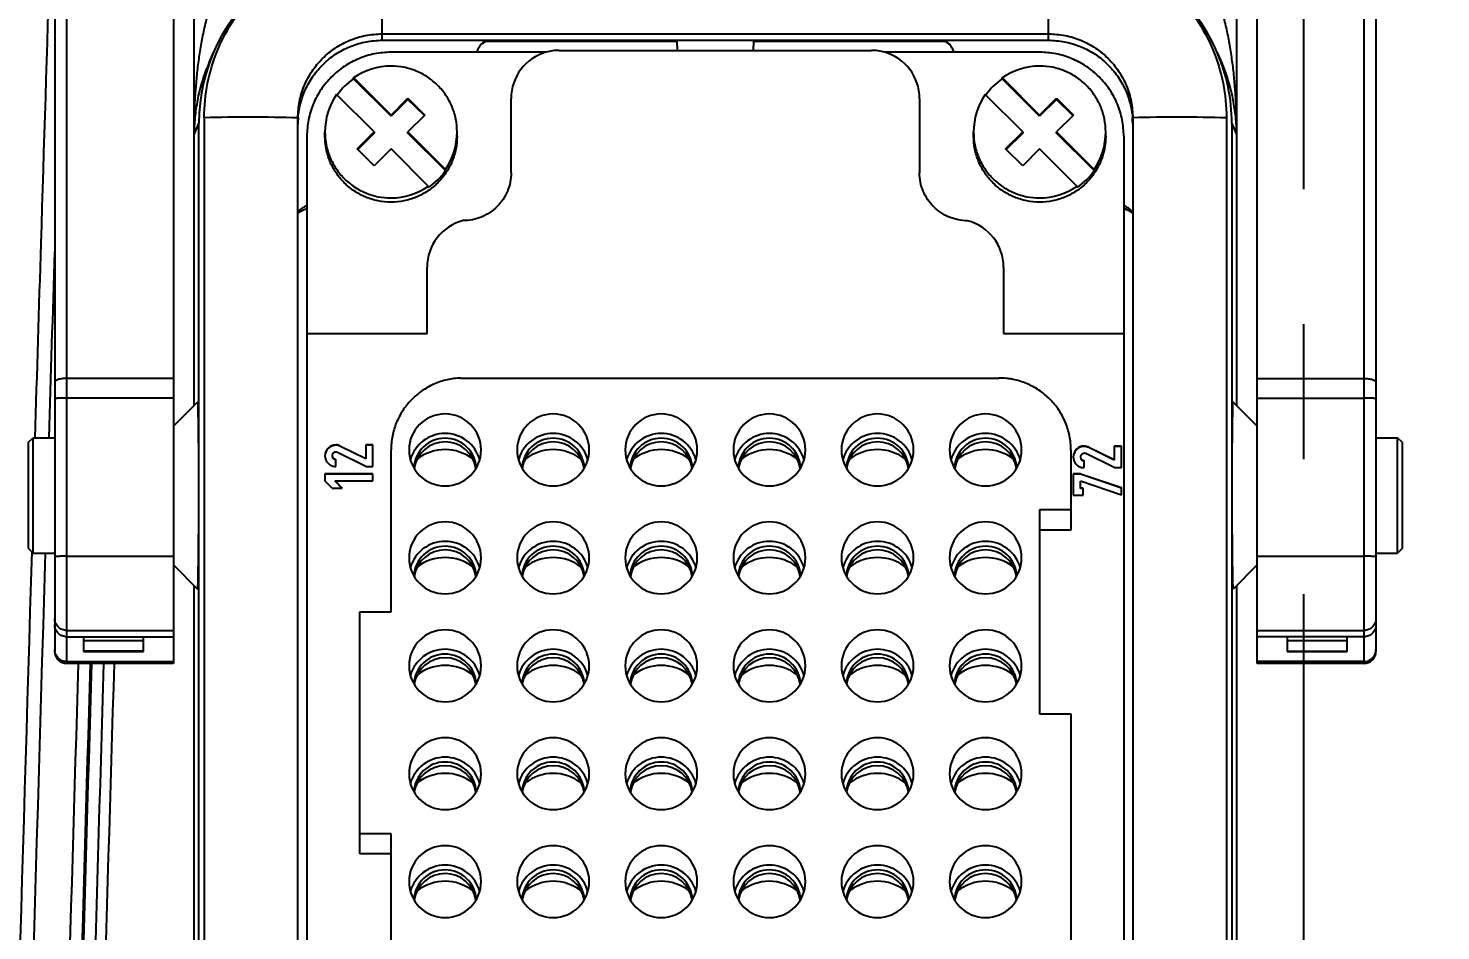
# Model space of a CAD drawing. Header units: millimetres. Extents: x 5828 to 6704, y 123 to 421.
# Drawn here: x 6369.729 to 6373.649, y 238.879 to 241.385 of the extents above; entities that cross this region are included whole.
import ezdxf

# ---------------------------------------------------------------- set-up
doc = ezdxf.new("R2010")
doc.units = ezdxf.units.MM
doc.linetypes.add('CENTER', pattern=[0.6, 0.375, -0.075, 0.075, -0.075])
for name, color, linetype in [('中心线', 7, 'Continuous'), ('外形图', 7, 'Continuous'), ('尺寸标注', 7, 'Continuous')]:
    doc.layers.add(name, color=color, linetype=linetype)
doc.styles.add('微软雅黑', font='msyh.ttc', dxfattribs={"height": 1.5})
doc.dimstyles.new('尺寸标注_1_15比例', dxfattribs={"dimtxt": 1.5, "dimasz": 1.25, "dimexe": 0.5, "dimexo": 0.4, "dimgap": 0.5, "dimtad": 1, "dimdec": 1, "dimlfac": 15, "dimdsep": 46, "dimtxsty": '微软雅黑', "dimcen": 0.09, "dimadec": 0, "dimazin": 0, "dimtp": 0.01, "dimtm": 0.01, "dimtfac": 1, "dimtdec": 1, "dimtofl": 0, "dimtmove": 0, "dimatfit": 3, "dimfxl": 1, "dimtolj": 1, "dimarcsym": 0})

# ---------------------------------------------------------------- blocks, each defined once
blk = doc.blocks.new('*D801')
at = {"layer": 'Defpoints', "color": 0}
for p in [(6373.2689, 243.4269), (6383.1143, 243.4269), (6373.2689, 233.8175)]:
    blk.add_point(p, dxfattribs=at)
at = {"layer": '尺寸标注', "color": 0, "lineweight": -2}
for p, q in [((6373.6689, 243.4269), (6383.6143, 243.4269)), ((6383.1143, 235.0675), (6383.1143, 242.1769)), ((6373.6689, 233.8175), (6383.6143, 233.8175))]:
    blk.add_line(p, q, dxfattribs=at)
at = {"layer": '尺寸标注', "color": 0}
for points in [[(6383.3226, 242.1769), (6382.906, 242.1769), (6383.1143, 243.4269)], [(6382.906, 235.0675), (6383.3226, 235.0675), (6383.1143, 233.8175)]]:
    blk.add_solid(points, dxfattribs=at)
at = {"layer": '尺寸标注', "color": 0, "insert": (6381.8353, 238.6222), "char_height": 1.5, "attachment_point": 5, "rotation": 90, "style": '微软雅黑'}
blk.add_mtext('\\A1;\\A1;143.7', dxfattribs=at)

msp = doc.modelspace()

# ---------------------------------------------------------------- linework, layer by layer
at = {"layer": '中心线', "linetype": 'CENTER', "ltscale": 5}
msp.add_line((6373.2689, 231.9387), (6373.2689, 279.9387), dxfattribs=at)
at = {"layer": '外形图', "color": 7, "linetype": 'Continuous'}
for p, q in [((6370.1889, 240.3376), (6370.1889, 241.6305)), ((6370.7106, 241.3515), (6370.7106, 241.6289)), ((6372.5606, 241.3515), (6372.5606, 241.6289)), ((6373.0823, 241.6305), (6373.0823, 240.3376)), ((6369.8023, 241.5114), (6369.8023, 239.6551)), ((6369.8356, 239.6217), (6369.8356, 241.5098)), ((6373.4356, 241.5098), (6373.4356, 240.4129)), ((6373.4689, 241.5113), (6373.4689, 239.6551)), ((6370.1318, 241.4804), (6370.1318, 239.6217)), ((6373.1394, 239.6217), (6373.1394, 241.4804)), ((6370.7106, 241.3692), (6372.5606, 241.3692)), ((6370.7106, 241.3515), (6372.5606, 241.3515)), ((6370.9997, 241.3493), (6371.5296, 241.3493)), ((6371.5296, 241.3366), (6371.5296, 241.3515)), ((6371.7416, 241.3515), (6371.7416, 241.3366)), ((6371.7416, 241.3493), (6372.2715, 241.3493)), ((6372.278, 241.348), (6372.278, 241.3481)), ((6370.2307, 241.2898), (6370.2429, 241.3181)), ((6371.1655, 241.3183), (6370.7356, 241.3183)), ((6371.2023, 241.3235), (6372.0689, 241.3235)), ((6372.5356, 241.3183), (6372.1057, 241.3183)), ((6373.0283, 241.3181), (6373.0405, 241.2898)), ((6370.2307, 241.2898), (6370.2231, 241.2711)), ((6373.0405, 241.2898), (6373.0481, 241.2712)), ((6370.6317, 241.2478), (6370.7356, 241.144)), ((6370.6317, 241.2443), (6370.6317, 241.2478)), ((6370.7356, 241.1405), (6370.6317, 241.2443)), ((6372.4317, 241.2478), (6372.5356, 241.144)), ((6372.4317, 241.2443), (6372.4317, 241.2478)), ((6372.5356, 241.1405), (6372.4317, 241.2443)), ((6370.6885, 241.097), (6370.5846, 241.2007)), ((6370.5862, 241.1995), (6370.586, 241.1993)), ((6370.5862, 241.1995), (6370.586, 241.1992)), ((6370.7356, 241.144), (6370.7827, 241.1911)), ((6370.7827, 241.1876), (6370.7356, 241.1405)), ((6370.7827, 241.1911), (6370.8299, 241.144)), ((6370.7827, 241.1911), (6370.7827, 241.1876)), ((6370.8281, 241.1423), (6370.7827, 241.1876)), ((6371.0689, 240.984), (6371.0689, 241.1903)), ((6372.2023, 241.1903), (6372.2023, 240.9837)), ((6372.4885, 241.097), (6372.3846, 241.2007)), ((6372.3862, 241.1995), (6372.386, 241.1993)), ((6372.3862, 241.1995), (6372.386, 241.1992)), ((6372.5356, 241.144), (6372.5827, 241.1911)), ((6372.5827, 241.1876), (6372.5356, 241.1405)), ((6372.5827, 241.1911), (6372.6299, 241.144)), ((6372.5827, 241.1911), (6372.5827, 241.1876)), ((6372.6281, 241.1423), (6372.5827, 241.1876)), ((6370.1889, 241.0901), (6370.2023, 241.1209)), ((6370.2023, 235.9214), (6370.2023, 241.1209)), ((6370.2173, 241.1362), (6370.2173, 235.9256)), ((6370.4773, 235.9434), (6370.4773, 241.1362)), ((6370.4779, 241.1359), (6370.4779, 241.1362)), ((6370.4779, 241.1359), (6370.478, 241.1362)), ((6370.7356, 241.144), (6370.7356, 241.1405)), ((6370.8299, 241.144), (6370.7827, 241.097)), ((6372.5356, 241.144), (6372.5356, 241.1405)), ((6372.6299, 241.144), (6372.5827, 241.097)), ((6372.7932, 241.1362), (6372.7933, 241.1359)), ((6372.7933, 241.1362), (6372.7933, 241.1359)), ((6372.7939, 241.1362), (6372.7939, 235.9434)), ((6373.0539, 241.1362), (6373.0539, 235.9256)), ((6373.0689, 241.1209), (6373.0823, 241.09)), ((6373.0689, 241.1209), (6373.0689, 238.6293)), ((6370.1889, 241.0899), (6370.1889, 241.0901)), ((6370.5023, 241.0852), (6370.5023, 235.9257)), ((6370.5523, 241.0854), (6370.5523, 241.097)), ((6370.6413, 241.0499), (6370.6885, 241.097)), ((6370.6885, 241.0935), (6370.6431, 241.0481)), ((6370.6885, 241.097), (6370.6885, 241.0935)), ((6370.7827, 241.097), (6370.8866, 240.9932)), ((6370.7827, 241.0935), (6370.7827, 241.097)), ((6370.8866, 240.9897), (6370.7827, 241.0935)), ((6370.9189, 241.0854), (6370.9189, 241.097)), ((6372.3523, 241.0854), (6372.3523, 241.097)), ((6372.4413, 241.0499), (6372.4885, 241.097)), ((6372.4885, 241.0935), (6372.4431, 241.0481)), ((6372.4885, 241.097), (6372.4885, 241.0935)), ((6372.5827, 241.097), (6372.6866, 240.9932)), ((6372.5827, 241.0935), (6372.5827, 241.097)), ((6372.6866, 240.9897), (6372.5827, 241.0935)), ((6372.7189, 241.0854), (6372.7189, 241.097)), ((6372.7689, 241.0852), (6372.7689, 235.9257)), ((6370.6885, 241.0028), (6370.6413, 241.0499)), ((6370.7356, 241.0499), (6370.6885, 241.0028)), ((6370.8395, 240.9461), (6370.7356, 241.0499)), ((6372.4885, 241.0028), (6372.4413, 241.0499)), ((6372.5356, 241.0499), (6372.4885, 241.0028)), ((6372.6395, 240.9461), (6372.5356, 241.0499)), ((6370.8866, 240.9932), (6370.8866, 240.9897)), ((6372.6866, 240.9932), (6372.6866, 240.9897)), ((6370.8395, 240.9426), (6370.8395, 240.9461)), ((6372.6395, 240.9426), (6372.6395, 240.9461)), ((6370.8356, 240.5379), (6370.8356, 240.7219)), ((6372.4356, 240.7218), (6372.4356, 240.5379)), ((6370.5023, 240.5379), (6370.8356, 240.5379)), ((6372.4356, 240.5379), (6372.7689, 240.5379)), ((6370.1318, 240.4129), (6369.8356, 240.4129)), ((6370.9289, 240.4139), (6372.4223, 240.414)), ((6373.1394, 240.4129), (6373.4356, 240.4129)), ((6373.4356, 240.4129), (6373.4356, 239.6217)), ((6369.8023, 240.3758), (6369.8023, 240.376)), ((6370.1318, 240.3583), (6369.8356, 240.3583)), ((6370.1318, 240.2805), (6370.1993, 240.348)), ((6373.1394, 240.2805), (6373.0719, 240.348)), ((6373.1394, 240.3583), (6373.4356, 240.3583)), ((6369.7289, 240.2345), (6369.7423, 240.2478)), ((6369.7423, 240.2478), (6369.8023, 240.2478)), ((6369.7423, 239.9278), (6369.7423, 240.2478)), ((6373.4689, 240.2478), (6373.5289, 240.2478)), ((6373.5423, 240.2345), (6373.5289, 240.2478)), ((6373.5289, 239.9278), (6373.5289, 240.2478)), ((6369.7289, 240.2345), (6369.7289, 239.9412)), ((6370.6656, 240.1684), (6370.5867, 240.2073)), ((6370.5956, 240.2252), (6370.6656, 240.1907)), ((6370.5956, 240.2242), (6370.5956, 240.2252)), ((6370.6656, 240.1896), (6370.5956, 240.2242)), ((6370.6856, 240.2283), (6370.6656, 240.2283)), ((6370.6656, 240.2283), (6370.6656, 240.1896)), ((6370.6856, 240.2273), (6370.6656, 240.2273)), ((6370.6856, 240.1684), (6370.6856, 240.2283)), ((6370.7356, 239.7649), (6370.7356, 240.2143)), ((6372.6223, 240.2143), (6372.6223, 239.992)), ((6372.6722, 240.2219), (6372.7423, 240.1874)), ((6372.6722, 240.2209), (6372.6722, 240.2219)), ((6372.7423, 240.1863), (6372.6722, 240.2209)), ((6372.7623, 240.225), (6372.7423, 240.225)), ((6372.7423, 240.225), (6372.7423, 240.1863)), ((6372.7623, 240.224), (6372.7423, 240.224)), ((6372.7623, 240.1651), (6372.7623, 240.225)), ((6373.5423, 239.9412), (6373.5423, 240.2345)), ((6370.5823, 240.1684), (6370.5823, 240.1884)), ((6370.6656, 240.1684), (6370.6856, 240.1684)), ((6372.6589, 240.1651), (6372.6589, 240.1851)), ((6372.7423, 240.1651), (6372.6634, 240.204)), ((6370.6856, 240.1484), (6370.5523, 240.1484)), ((6370.5523, 240.1484), (6370.5523, 240.1285)), ((6370.6856, 240.1474), (6370.5523, 240.1474)), ((6370.5719, 240.1085), (6370.5523, 240.1285)), ((6370.5803, 240.1285), (6370.6856, 240.1285)), ((6370.5803, 240.1285), (6370.5999, 240.1085)), ((6370.5803, 240.1274), (6370.5803, 240.1285)), ((6370.5988, 240.1085), (6370.5803, 240.1274)), ((6370.6856, 240.1285), (6370.6856, 240.1484)), ((6372.6489, 240.1484), (6372.6289, 240.1484)), ((6372.6289, 240.1484), (6372.6289, 240.0885)), ((6372.6489, 240.1474), (6372.6289, 240.1474)), ((6372.6489, 240.1484), (6372.7623, 240.1096)), ((6372.6489, 240.1474), (6372.6489, 240.1484)), ((6372.7623, 240.1086), (6372.6489, 240.1474)), ((6372.7623, 240.0885), (6372.6489, 240.1273)), ((6372.6489, 240.1074), (6372.6489, 240.1273)), ((6372.7423, 240.1651), (6372.7623, 240.1651)), ((6370.5719, 240.1085), (6370.5999, 240.1085)), ((6372.6289, 240.0885), (6372.6565, 240.0885)), ((6372.6565, 240.1085), (6372.6489, 240.1085)), ((6372.6565, 240.1074), (6372.6489, 240.1074)), ((6372.6565, 240.0885), (6372.6565, 240.1085)), ((6372.7623, 240.0885), (6372.7623, 240.1096)), ((6372.6223, 240.0478), (6372.5356, 240.0478)), ((6372.5356, 240.0478), (6372.5356, 239.4819)), ((6372.6223, 239.992), (6372.5356, 239.992)), ((6369.7289, 239.9412), (6369.7423, 239.9278)), ((6373.5423, 239.9412), (6373.5289, 239.9278)), ((6369.7423, 239.9278), (6369.8023, 239.9278)), ((6369.8356, 239.9192), (6370.1318, 239.9192)), ((6370.1318, 239.8952), (6370.199, 239.828)), ((6373.1394, 239.8952), (6373.0722, 239.828)), ((6373.1394, 239.9192), (6373.4356, 239.9192)), ((6373.4689, 239.9278), (6373.5289, 239.9278)), ((6370.1889, 237.1753), (6370.1889, 239.8381)), ((6373.0823, 239.8381), (6373.0823, 237.1753)), ((6370.6489, 239.7649), (6370.7356, 239.7649)), ((6370.6489, 239.0932), (6370.6489, 239.7649)), ((6369.8356, 239.7131), (6370.1318, 239.7131)), ((6373.1394, 239.7131), (6373.4356, 239.7131)), ((6369.8356, 239.6955), (6370.1318, 239.6955)), ((6369.882, 239.6955), (6369.882, 239.6552)), ((6369.882, 239.6851), (6370.0487, 239.6851)), ((6370.0487, 239.6552), (6370.0487, 239.6955)), ((6373.4356, 239.6955), (6373.1394, 239.6955)), ((6373.2227, 239.6955), (6373.2227, 239.6552)), ((6373.2227, 239.6851), (6373.3894, 239.6851)), ((6373.3894, 239.6552), (6373.3894, 239.6955)), ((6369.8356, 239.6267), (6370.1318, 239.6267)), ((6370.1318, 239.6217), (6369.8356, 239.6217)), ((6370.0487, 239.6558), (6369.882, 239.6558)), ((6369.882, 239.6552), (6370.0487, 239.6552)), ((6373.4356, 239.6267), (6373.1394, 239.6267)), ((6373.4356, 239.6217), (6373.1394, 239.6217)), ((6373.2227, 239.6558), (6373.3894, 239.6558)), ((6373.2227, 239.6552), (6373.3894, 239.6552)), ((6372.5356, 239.4819), (6372.6223, 239.4819)), ((6372.6223, 239.4819), (6372.6223, 238.7936)), ((6370.7356, 239.149), (6370.6489, 239.149)), ((6370.7356, 237.984), (6370.7356, 239.149)), ((6370.7356, 239.0932), (6370.6489, 239.0932))]:
    msp.add_line(p, q, dxfattribs=at)
for points in [[(6370.9865, 241.3405), (6370.9869, 241.3408), (6370.9888, 241.3423), (6370.9907, 241.3437), (6370.9925, 241.3449), (6370.9943, 241.3461), (6370.9961, 241.3472), (6370.9978, 241.3483), (6370.9995, 241.3492), (6371.0012, 241.3501), (6371.0028, 241.351), (6371.0039, 241.3515)], [(6372.2768, 241.3462), (6372.2781, 241.3453), (6372.28, 241.3441), (6372.2819, 241.3427), (6372.2838, 241.3412), (6372.2848, 241.3404)], [(6370.4773, 240.8724), (6370.479, 240.8735), (6370.4836, 240.8763), (6370.4883, 240.8787), (6370.493, 240.8809), (6370.4976, 240.8827), (6370.5021, 240.8843), (6370.5023, 240.8843)], [(6372.7689, 240.8843), (6372.7691, 240.8843), (6372.7736, 240.8827), (6372.7782, 240.8809), (6372.7828, 240.8788), (6372.7875, 240.8763), (6372.7921, 240.8736), (6372.7939, 240.8724)]]:
    msp.add_lwpolyline(points, dxfattribs=at)
for centre, radius, start, end in [((6372.5696, 241.1207), 0.4993, 23.2852, 51.7215), ((6371.0637, 241.2775), 0.0998, 134.9979, 155.8454), ((6371.0447, 241.2675), 0.0934, 124.6438, 128.6981), ((6371.0446, 241.2675), 0.0933, 124.4165, 124.6422), ((6371.0445, 241.2677), 0.0931, 122.5906, 124.4171), ((6371.0638, 241.2774), 0.0999, 132.1351, 134.9999), ((6371.0443, 241.268), 0.0927, 115.6799, 122.591), ((6372.2269, 241.2681), 0.0927, 57.4064, 64.323), ((6372.2266, 241.2676), 0.0933, 51.2355, 57.4078), ((6372.2075, 241.2775), 0.0998, 24.1489, 45.0021), ((6371.2021, 241.1903), 0.1332, 105.943, 179.9722), ((6371.2023, 241.19), 0.1335, 90.0001, 105.975), ((6371.6354, 241.3366), 0.1058, 180.0035, 187.1397), ((6371.6358, 241.3366), 0.1058, 352.8604, 359.9966), ((6372.0689, 241.19), 0.1335, 74.0247, 90.0004), ((6372.0691, 241.1903), 0.1332, 0.0279, 74.0571), ((6372.57, 241.1209), 0.4989, 0.0001, 23.2825), ((6370.7024, 241.087), 0.5135, 158.9895, 168.8631), ((6370.7356, 241.0965), 0.1835, 89.997, 124.4829), ((6372.5356, 241.0965), 0.1835, 89.997, 124.4829), ((6372.5688, 241.087), 0.5135, 11.1212, 21.0196), ((6370.7354, 241.0933), 0.1832, 124.4854, 144.5608), ((6372.5354, 241.0933), 0.1832, 124.4854, 144.5608), ((6370.7042, 241.0866), 0.5153, 168.8554, 174.4938), ((6370.7352, 241.0969), 0.1829, 145.4342, 179.9969), ((6372.5352, 241.0969), 0.1829, 145.4342, 179.9969), ((6372.5669, 241.0866), 0.5154, 5.7867, 11.1288), ((6370.7047, 241.0865), 0.5158, 174.4933, 179.6009), ((6370.3441, 236.5978), 4.5403, 89.96, 91.6008), ((6370.3504, 236.5978), 4.5402, 88.3993, 90.04), ((6370.7101, 241.1185), 0.2328, 175.7131, 179.9991), ((6372.5611, 241.1185), 0.2328, 0.0009, 4.287), ((6372.9208, 236.5978), 4.5403, 89.96, 91.6008), ((6372.9271, 236.5978), 4.5402, 88.3993, 90.04), ((6372.5668, 241.0866), 0.5154, 0.3772, 5.7862), ((6370.736, 241.097), 0.1829, 325.4342, 359.9969), ((6372.536, 241.097), 0.1829, 325.4342, 359.9969), ((6370.7358, 241.0936), 0.1832, 304.4852, 325.4363), ((6372.5358, 241.0936), 0.1832, 304.4852, 325.4363), ((6370.7356, 241.0974), 0.1835, 269.997, 304.4829), ((6372.5356, 241.0974), 0.1835, 269.997, 304.4829), ((6370.5455, 240.803), 0.0999, 115.6276, 133.0973), ((6372.7257, 240.803), 0.0999, 46.9312, 64.3731), ((6370.9688, 240.7218), 0.1332, 104.4241, 179.9705), ((6372.3027, 240.7217), 0.1329, 0.0298, 75.8024), ((7369.3168, 209.6236), 1000, 178.2154134, 178.2450865), ((6370.8855, 240.2142), 0.0999, 89.9563, 179.9562), ((6370.8857, 240.2142), 0.0999, 0.0439, 90.0438), ((6371.1855, 240.2142), 0.0999, 89.9563, 179.9562), ((6371.1857, 240.2142), 0.0999, 0.0439, 90.0438), ((6371.4855, 240.2142), 0.0999, 89.9563, 179.9562), ((6371.4857, 240.2142), 0.0999, 0.0439, 90.0438), ((6371.7855, 240.2142), 0.0999, 89.9563, 179.9562), ((6371.7857, 240.2142), 0.0999, 0.0439, 90.0438), ((6372.0855, 240.2142), 0.0999, 89.9563, 179.9562), ((6372.0857, 240.2142), 0.0999, 0.0439, 90.0438), ((6372.3855, 240.2142), 0.0999, 89.9563, 179.9562), ((6372.3857, 240.2142), 0.0999, 0.0439, 90.0438), ((6370.8856, 240.1601), 0.1, 89.9731, 164.235), ((6370.8855, 240.1601), 0.0866, 89.959, 177.2369), ((6370.8856, 240.1601), 0.1, 15.7651, 90.027), ((6370.8857, 240.1601), 0.0866, 2.7631, 90.041), ((6371.1856, 240.1601), 0.1, 89.9731, 164.235), ((6371.1855, 240.1601), 0.0866, 89.959, 177.2369), ((6371.1856, 240.1601), 0.1, 15.7651, 90.027), ((6371.1857, 240.1601), 0.0866, 2.7631, 90.041), ((6371.4856, 240.1601), 0.1, 89.9731, 164.235), ((6371.4855, 240.1601), 0.0866, 89.959, 177.2369), ((6371.4856, 240.1601), 0.1, 15.7651, 90.027), ((6371.4857, 240.1601), 0.0866, 2.7631, 90.041), ((6371.7856, 240.1601), 0.1, 89.9731, 164.235), ((6371.7855, 240.1601), 0.0866, 89.959, 177.2369), ((6371.7856, 240.1601), 0.1, 15.7651, 90.027), ((6371.7857, 240.1601), 0.0866, 2.7631, 90.041), ((6372.0856, 240.1601), 0.1, 89.9731, 164.235), ((6372.0855, 240.1601), 0.0866, 89.959, 177.2369), ((6372.0856, 240.1601), 0.1, 15.7651, 90.027), ((6372.0857, 240.1601), 0.0866, 2.7631, 90.041), ((6372.3856, 240.1601), 0.1, 89.9731, 164.235), ((6372.3855, 240.1601), 0.0866, 89.959, 177.2369), ((6372.3856, 240.1601), 0.1, 15.7651, 90.027), ((6372.3857, 240.1601), 0.0866, 2.7631, 90.041), ((6370.5822, 240.1983), 0.03, 89.9581, 179.958), ((6370.5823, 240.1973), 0.03, 63.7097, 177.9326), ((6370.5823, 240.1984), 0.00998, 89.9582, 243.7717), ((6370.5823, 240.1983), 0.03, 63.7517, 90.0014), ((6370.8855, 240.2143), 0.0999, 180.0439, 270.0438), ((6370.8855, 240.15), 0.0866, 89.9651, 171.4992), ((6370.8856, 240.0884), 0.1268, 52.2583, 127.7417), ((6370.8857, 240.15), 0.0866, 8.5008, 90.0349), ((6370.8857, 240.2143), 0.0999, 269.9563, 359.9562), ((6371.1855, 240.2143), 0.0999, 180.0439, 270.0438), ((6371.1855, 240.15), 0.0866, 89.9651, 171.4992), ((6371.1856, 240.0884), 0.1268, 52.2583, 127.7417), ((6371.1857, 240.15), 0.0866, 8.5008, 90.0349), ((6371.1857, 240.2143), 0.0999, 269.9563, 359.9562), ((6371.4855, 240.2143), 0.0999, 180.0439, 270.0438), ((6371.4855, 240.15), 0.0866, 89.9651, 171.4992), ((6371.4856, 240.0884), 0.1268, 52.2583, 127.7417), ((6371.4857, 240.15), 0.0866, 8.5008, 90.0349), ((6371.4857, 240.2143), 0.0999, 269.9563, 359.9562), ((6371.7855, 240.2143), 0.0999, 180.0439, 270.0438), ((6371.7855, 240.15), 0.0866, 89.9651, 171.4992), ((6371.7856, 240.0884), 0.1268, 52.2583, 127.7417), ((6371.7857, 240.15), 0.0866, 8.5008, 90.0349), ((6371.7857, 240.2143), 0.0999, 269.9563, 359.9562), ((6372.0855, 240.2143), 0.0999, 180.0439, 270.0438), ((6372.0855, 240.15), 0.0866, 89.9651, 171.4992), ((6372.0856, 240.0884), 0.1268, 52.2583, 127.7417), ((6372.0857, 240.15), 0.0866, 8.5008, 90.0349), ((6372.0857, 240.2143), 0.0999, 269.9563, 359.9562), ((6372.3855, 240.2143), 0.0999, 180.0439, 270.0438), ((6372.3855, 240.15), 0.0866, 89.9651, 171.4992), ((6372.3856, 240.0884), 0.1268, 52.2583, 127.7417), ((6372.3857, 240.15), 0.0866, 8.5008, 90.0349), ((6372.3857, 240.2143), 0.0999, 269.9563, 359.9562), ((6372.6589, 240.195), 0.03, 89.9581, 179.958), ((6372.6589, 240.194), 0.03, 63.7097, 177.9326), ((6372.6589, 240.195), 0.03, 63.7517, 90.0014), ((6370.5822, 240.1984), 0.03, 180.0185, 243.7732), ((6370.5823, 240.1984), 0.03, 243.7517, 270.0014), ((6370.5823, 240.1973), 0.00999, 180.0421, 270.042), ((6372.6589, 240.1951), 0.03, 180.0185, 243.7732), ((6372.6589, 240.1951), 0.03, 243.7517, 270.0014), ((6372.6589, 240.195), 0.00998, 89.9582, 243.7717), ((6372.6589, 240.194), 0.00999, 180.0421, 270.042), ((6370.8855, 239.9146), 0.0999, 89.9563, 179.9562), ((6370.8857, 239.9146), 0.0999, 0.0439, 90.0438), ((6371.1855, 239.9146), 0.0999, 89.9563, 179.9562), ((6371.1857, 239.9146), 0.0999, 0.0439, 90.0438), ((6371.4855, 239.9146), 0.0999, 89.9563, 179.9562), ((6371.4857, 239.9146), 0.0999, 0.0439, 90.0438), ((6371.7855, 239.9146), 0.0999, 89.9563, 179.9562), ((6371.7857, 239.9146), 0.0999, 0.0439, 90.0438), ((6372.0855, 239.9146), 0.0999, 89.9563, 179.9562), ((6372.0857, 239.9146), 0.0999, 0.0439, 90.0438), ((6372.3855, 239.9146), 0.0999, 89.9563, 179.9562), ((6372.3857, 239.9146), 0.0999, 0.0439, 90.0438), ((7543.2657, 204.5307), 1174.061, 178.2721311, 178.5304391), ((6370.8856, 239.8605), 0.1, 89.9731, 164.235), ((6370.8855, 239.8605), 0.0866, 89.959, 177.2369), ((6370.8855, 239.8504), 0.0866, 89.9651, 171.4992), ((6370.8856, 239.8605), 0.1, 15.7651, 90.027), ((6370.8857, 239.8605), 0.0866, 2.7631, 90.041), ((6370.8857, 239.8504), 0.0866, 8.5008, 90.0349), ((6371.1856, 239.8605), 0.1, 89.9731, 164.235), ((6371.1855, 239.8605), 0.0866, 89.959, 177.2369), ((6371.1855, 239.8504), 0.0866, 89.9651, 171.4992), ((6371.1856, 239.8605), 0.1, 15.7651, 90.027), ((6371.1857, 239.8605), 0.0866, 2.7631, 90.041), ((6371.1857, 239.8504), 0.0866, 8.5008, 90.0349), ((6371.4856, 239.8605), 0.1, 89.9731, 164.235), ((6371.4855, 239.8605), 0.0866, 89.959, 177.2369), ((6371.4855, 239.8504), 0.0866, 89.9651, 171.4992), ((6371.4856, 239.8605), 0.1, 15.7651, 90.027), ((6371.4857, 239.8605), 0.0866, 2.7631, 90.041), ((6371.4857, 239.8504), 0.0866, 8.5008, 90.0349), ((6371.7856, 239.8605), 0.1, 89.9731, 164.235), ((6371.7855, 239.8605), 0.0866, 89.959, 177.2369), ((6371.7855, 239.8504), 0.0866, 89.9651, 171.4992), ((6371.7856, 239.8605), 0.1, 15.7651, 90.027), ((6371.7857, 239.8605), 0.0866, 2.7631, 90.041), ((6371.7857, 239.8504), 0.0866, 8.5008, 90.0349), ((6372.0856, 239.8605), 0.1, 89.9731, 164.235), ((6372.0855, 239.8605), 0.0866, 89.959, 177.2369), ((6372.0855, 239.8504), 0.0866, 89.9651, 171.4992), ((6372.0856, 239.8605), 0.1, 15.7651, 90.027), ((6372.0857, 239.8605), 0.0866, 2.7631, 90.041), ((6372.0857, 239.8504), 0.0866, 8.5008, 90.0349), ((6372.3856, 239.8605), 0.1, 89.9731, 164.235), ((6372.3855, 239.8605), 0.0866, 89.959, 177.2369), ((6372.3855, 239.8504), 0.0866, 89.9651, 171.4992), ((6372.3856, 239.8605), 0.1, 15.7651, 90.027), ((6372.3857, 239.8605), 0.0866, 2.7631, 90.041), ((6372.3857, 239.8504), 0.0866, 8.5008, 90.0349), ((7369.3168, 209.6236), 1000, 178.2634292, 178.6309133), ((6370.8855, 239.9147), 0.0999, 180.0439, 270.0438), ((6370.8856, 239.7888), 0.1268, 52.2583, 127.7417), ((6370.8857, 239.9147), 0.0999, 269.9563, 359.9562), ((6371.1855, 239.9147), 0.0999, 180.0439, 270.0438), ((6371.1856, 239.7888), 0.1268, 52.2583, 127.7417), ((6371.1857, 239.9147), 0.0999, 269.9563, 359.9562), ((6371.4855, 239.9147), 0.0999, 180.0439, 270.0438), ((6371.4856, 239.7888), 0.1268, 52.2583, 127.7417), ((6371.4857, 239.9147), 0.0999, 269.9563, 359.9562), ((6371.7855, 239.9147), 0.0999, 180.0439, 270.0438), ((6371.7856, 239.7888), 0.1268, 89.9961, 127.7417), ((6371.7856, 239.7888), 0.1268, 52.2583, 90.004), ((6371.7857, 239.9147), 0.0999, 269.9563, 359.9562), ((6372.0855, 239.9147), 0.0999, 180.0439, 270.0438), ((6372.0856, 239.7888), 0.1268, 52.2583, 127.7417), ((6372.0857, 239.9147), 0.0999, 269.9563, 359.9562), ((6372.3855, 239.9147), 0.0999, 180.0439, 270.0438), ((6372.3856, 239.7888), 0.1268, 52.2583, 127.7417), ((6372.3857, 239.9147), 0.0999, 269.9563, 359.9562), ((6370.8855, 239.615), 0.0999, 89.9563, 179.9562), ((6370.8857, 239.615), 0.0999, 0.0439, 90.0438), ((6371.1855, 239.615), 0.0999, 89.9563, 179.9562), ((6371.1857, 239.615), 0.0999, 0.0439, 90.0438), ((6371.4855, 239.615), 0.0999, 89.9563, 179.9562), ((6371.4857, 239.615), 0.0999, 0.0439, 90.0438), ((6371.7855, 239.615), 0.0999, 89.9563, 179.9562), ((6371.7857, 239.615), 0.0999, 0.0439, 90.0438), ((6372.0855, 239.615), 0.0999, 89.9563, 179.9562), ((6372.0857, 239.615), 0.0999, 0.0439, 90.0438), ((6372.3855, 239.615), 0.0999, 89.9563, 179.9562), ((6372.3857, 239.615), 0.0999, 0.0439, 90.0438), ((6370.8856, 239.5609), 0.1, 89.9731, 164.235), ((6370.8856, 239.5609), 0.1, 15.7651, 90.027), ((6371.1856, 239.5609), 0.1, 89.9731, 164.235), ((6371.1856, 239.5609), 0.1, 15.7651, 90.027), ((6371.4856, 239.5609), 0.1, 89.9731, 164.235), ((6371.4856, 239.5609), 0.1, 15.7651, 90.027), ((6371.7856, 239.5609), 0.1, 89.9731, 164.235), ((6371.7856, 239.5609), 0.1, 15.7651, 90.027), ((6372.0856, 239.5609), 0.1, 89.9731, 164.235), ((6372.0856, 239.5609), 0.1, 15.7651, 90.027), ((6372.3856, 239.5609), 0.1, 89.9731, 164.235), ((6372.3856, 239.5609), 0.1, 15.7651, 90.027), ((6369.8356, 239.6551), 0.0334, 179.9587, 269.9594), ((7369.3172, 209.6236), 999.8998, 178.2808026, 178.4048125), ((7369.3175, 209.6219), 999.8668, 178.2806472, 178.4035433), ((7369.3175, 209.6114), 999.8633, 178.2800376, 178.4029342), ((7369.3174, 209.6096), 999.8298, 178.2798821, 178.4027829), ((7369.3177, 209.6207), 999.8009, 178.2804652, 178.4033694), ((6370.8855, 239.5609), 0.0866, 89.959, 177.2369), ((6370.8855, 239.5508), 0.0866, 89.9651, 171.4992), ((6370.8857, 239.5609), 0.0866, 2.7631, 90.041), ((6370.8857, 239.5508), 0.0866, 8.5008, 90.0349), ((6371.1855, 239.5609), 0.0866, 89.959, 177.2369), ((6371.1855, 239.5508), 0.0866, 89.9651, 171.4992), ((6371.1857, 239.5609), 0.0866, 2.7631, 90.041), ((6371.1857, 239.5508), 0.0866, 8.5008, 90.0349), ((6371.4855, 239.5609), 0.0866, 89.959, 177.2369), ((6371.4855, 239.5508), 0.0866, 89.9651, 171.4992), ((6371.4857, 239.5609), 0.0866, 2.7631, 90.041), ((6371.4857, 239.5508), 0.0866, 8.5008, 90.0349), ((6371.7855, 239.5609), 0.0866, 89.959, 177.2369), ((6371.7855, 239.5508), 0.0866, 89.9651, 171.4992), ((6371.7857, 239.5609), 0.0866, 2.7631, 90.041), ((6371.7857, 239.5508), 0.0866, 8.5008, 90.0349), ((6372.0855, 239.5609), 0.0866, 89.959, 177.2369), ((6372.0855, 239.5508), 0.0866, 89.9651, 171.4992), ((6372.0857, 239.5609), 0.0866, 2.7631, 90.041), ((6372.0857, 239.5508), 0.0866, 8.5008, 90.0349), ((6372.3855, 239.5609), 0.0866, 89.959, 177.2369), ((6372.3855, 239.5508), 0.0866, 89.9651, 171.4992), ((6372.3857, 239.5609), 0.0866, 2.7631, 90.041), ((6372.3857, 239.5508), 0.0866, 8.5008, 90.0349), ((6373.4356, 239.6551), 0.0334, 270.0407, 0.0426), ((6370.8855, 239.6152), 0.0999, 180.0439, 270.0438), ((6370.8856, 239.4892), 0.1268, 52.2583, 127.7417), ((6370.8857, 239.6152), 0.0999, 269.9563, 359.9562), ((6371.1855, 239.6152), 0.0999, 180.0439, 270.0438), ((6371.1856, 239.4892), 0.1268, 52.2583, 127.7417), ((6371.1857, 239.6152), 0.0999, 269.9563, 359.9562), ((6371.4855, 239.6152), 0.0999, 180.0439, 270.0438), ((6371.4856, 239.4892), 0.1268, 52.2583, 127.7417), ((6371.4857, 239.6152), 0.0999, 269.9563, 359.9562), ((6371.7855, 239.6152), 0.0999, 180.0439, 270.0438), ((6371.7856, 239.4892), 0.1268, 89.9961, 127.7417), ((6371.7856, 239.4892), 0.1268, 52.2583, 90.004), ((6371.7857, 239.6152), 0.0999, 269.9563, 359.9562), ((6372.0855, 239.6152), 0.0999, 180.0439, 270.0438), ((6372.0856, 239.4892), 0.1268, 52.2583, 127.7417), ((6372.0857, 239.6152), 0.0999, 269.9563, 359.9562), ((6372.3855, 239.6152), 0.0999, 180.0439, 270.0438), ((6372.3856, 239.4892), 0.1268, 52.2583, 127.7417), ((6372.3857, 239.6152), 0.0999, 269.9563, 359.9562), ((6370.8855, 239.3154), 0.0999, 89.9563, 179.9562), ((6370.8857, 239.3154), 0.0999, 0.0439, 90.0438), ((6371.1855, 239.3154), 0.0999, 89.9563, 179.9562), ((6371.1857, 239.3154), 0.0999, 0.0439, 90.0438), ((6371.4855, 239.3154), 0.0999, 89.9563, 179.9562), ((6371.4857, 239.3154), 0.0999, 0.0439, 90.0438), ((6371.7855, 239.3154), 0.0999, 89.9563, 179.9562), ((6371.7857, 239.3154), 0.0999, 0.0439, 90.0438), ((6372.0855, 239.3154), 0.0999, 89.9563, 179.9562), ((6372.0857, 239.3154), 0.0999, 0.0439, 90.0438), ((6372.3855, 239.3154), 0.0999, 89.9563, 179.9562), ((6372.3857, 239.3154), 0.0999, 0.0439, 90.0438), ((6370.8856, 239.2613), 0.1, 89.9731, 164.235), ((6370.8855, 239.2613), 0.0866, 89.959, 177.2369), ((6370.8856, 239.2613), 0.1, 15.7651, 90.027), ((6370.8857, 239.2613), 0.0866, 2.7631, 90.041), ((6371.1856, 239.2613), 0.1, 89.9731, 164.235), ((6371.1855, 239.2613), 0.0866, 89.959, 177.2369), ((6371.1856, 239.2613), 0.1, 15.7651, 90.027), ((6371.1857, 239.2613), 0.0866, 2.7631, 90.041), ((6371.4856, 239.2613), 0.1, 89.9731, 164.235), ((6371.4855, 239.2613), 0.0866, 89.959, 177.2369), ((6371.4856, 239.2613), 0.1, 15.7651, 90.027), ((6371.4857, 239.2613), 0.0866, 2.7631, 90.041), ((6371.7856, 239.2613), 0.1, 89.9731, 164.235), ((6371.7855, 239.2613), 0.0866, 89.959, 177.2369), ((6371.7856, 239.2613), 0.1, 15.7651, 90.027), ((6371.7857, 239.2613), 0.0866, 2.7631, 90.041), ((6372.0856, 239.2613), 0.1, 89.9731, 164.235), ((6372.0855, 239.2613), 0.0866, 89.959, 177.2369), ((6372.0856, 239.2613), 0.1, 15.7651, 90.027), ((6372.0857, 239.2613), 0.0866, 2.7631, 90.041), ((6372.3856, 239.2613), 0.1, 89.9731, 164.235), ((6372.3855, 239.2613), 0.0866, 89.959, 177.2369), ((6372.3856, 239.2613), 0.1, 15.7651, 90.027), ((6372.3857, 239.2613), 0.0866, 2.7631, 90.041), ((6370.8855, 239.3156), 0.0999, 180.0439, 270.0438), ((6370.8855, 239.2512), 0.0866, 89.9651, 171.4992), ((6370.8856, 239.1896), 0.1268, 52.2583, 127.7417), ((6370.8857, 239.2512), 0.0866, 8.5008, 90.0349), ((6370.8857, 239.3156), 0.0999, 269.9563, 359.9562), ((6371.1855, 239.3156), 0.0999, 180.0439, 270.0438), ((6371.1855, 239.2512), 0.0866, 89.9651, 171.4992), ((6371.1856, 239.1896), 0.1268, 52.2583, 127.7417), ((6371.1857, 239.2512), 0.0866, 8.5008, 90.0349), ((6371.1857, 239.3156), 0.0999, 269.9563, 359.9562), ((6371.4855, 239.3156), 0.0999, 180.0439, 270.0438), ((6371.4855, 239.2512), 0.0866, 89.9651, 171.4992), ((6371.4856, 239.1896), 0.1268, 52.2583, 127.7417), ((6371.4857, 239.2512), 0.0866, 8.5008, 90.0349), ((6371.4857, 239.3156), 0.0999, 269.9563, 359.9562), ((6371.7855, 239.3156), 0.0999, 180.0439, 270.0438), ((6371.7855, 239.2512), 0.0866, 89.9651, 171.4992), ((6371.7856, 239.1896), 0.1268, 89.9961, 127.7417), ((6371.7857, 239.2512), 0.0866, 8.5008, 90.0349), ((6371.7856, 239.1896), 0.1268, 52.2583, 90.004), ((6371.7857, 239.3156), 0.0999, 269.9563, 359.9562), ((6372.0855, 239.3156), 0.0999, 180.0439, 270.0438), ((6372.0855, 239.2512), 0.0866, 89.9651, 171.4992), ((6372.0856, 239.1896), 0.1268, 52.2583, 127.7417), ((6372.0857, 239.2512), 0.0866, 8.5008, 90.0349), ((6372.0857, 239.3156), 0.0999, 269.9563, 359.9562), ((6372.3855, 239.3156), 0.0999, 180.0439, 270.0438), ((6372.3855, 239.2512), 0.0866, 89.9651, 171.4992), ((6372.3856, 239.1896), 0.1268, 52.2583, 127.7417), ((6372.3857, 239.2512), 0.0866, 8.5008, 90.0349), ((6372.3857, 239.3156), 0.0999, 269.9563, 359.9562), ((6370.8855, 239.0158), 0.0999, 89.9563, 179.9562), ((6370.8857, 239.0158), 0.0999, 0.0439, 90.0438), ((6371.1855, 239.0158), 0.0999, 89.9563, 179.9562), ((6371.1857, 239.0158), 0.0999, 0.0439, 90.0438), ((6371.4855, 239.0158), 0.0999, 89.9563, 179.9562), ((6371.4857, 239.0158), 0.0999, 0.0439, 90.0438), ((6371.7855, 239.0158), 0.0999, 89.9563, 179.9562), ((6371.7857, 239.0158), 0.0999, 0.0439, 90.0438), ((6372.0855, 239.0158), 0.0999, 89.9563, 179.9562), ((6372.0857, 239.0158), 0.0999, 0.0439, 90.0438), ((6372.3855, 239.0158), 0.0999, 89.9563, 179.9562), ((6372.3857, 239.0158), 0.0999, 0.0439, 90.0438), ((6370.8856, 238.9617), 0.1, 89.9731, 164.235), ((6370.8855, 238.9617), 0.0866, 89.959, 177.2369), ((6370.8855, 238.9516), 0.0866, 89.9651, 171.4992), ((6370.8856, 238.9617), 0.1, 15.7651, 90.027), ((6370.8857, 238.9617), 0.0866, 2.7631, 90.041), ((6370.8857, 238.9516), 0.0866, 8.5008, 90.0349), ((6371.1856, 238.9617), 0.1, 89.9731, 164.235), ((6371.1855, 238.9617), 0.0866, 89.959, 177.2369), ((6371.1855, 238.9516), 0.0866, 89.9651, 171.4992), ((6371.1856, 238.9617), 0.1, 15.7651, 90.027), ((6371.1857, 238.9617), 0.0866, 2.7631, 90.041), ((6371.1857, 238.9516), 0.0866, 8.5008, 90.0349), ((6371.4856, 238.9617), 0.1, 89.9731, 164.235), ((6371.4855, 238.9617), 0.0866, 89.959, 177.2369), ((6371.4855, 238.9516), 0.0866, 89.9651, 171.4992), ((6371.4856, 238.9617), 0.1, 15.7651, 90.027), ((6371.4857, 238.9617), 0.0866, 2.7631, 90.041), ((6371.4857, 238.9516), 0.0866, 8.5008, 90.0349), ((6371.7856, 238.9617), 0.1, 89.9731, 164.235), ((6371.7855, 238.9617), 0.0866, 89.959, 177.2369), ((6371.7855, 238.9516), 0.0866, 89.9651, 171.4992), ((6371.7856, 238.9617), 0.1, 15.7651, 90.027), ((6371.7857, 238.9617), 0.0866, 2.7631, 90.041), ((6371.7857, 238.9516), 0.0866, 8.5008, 90.0349), ((6372.0856, 238.9617), 0.1, 89.9731, 164.235), ((6372.0855, 238.9617), 0.0866, 89.959, 177.2369), ((6372.0855, 238.9516), 0.0866, 89.9651, 171.4992), ((6372.0856, 238.9617), 0.1, 15.7651, 90.027), ((6372.0857, 238.9617), 0.0866, 2.7631, 90.041), ((6372.0857, 238.9516), 0.0866, 8.5008, 90.0349), ((6372.3856, 238.9617), 0.1, 89.9731, 164.235), ((6372.3855, 238.9617), 0.0866, 89.959, 177.2369), ((6372.3855, 238.9516), 0.0866, 89.9651, 171.4992), ((6372.3856, 238.9617), 0.1, 15.7651, 90.027), ((6372.3857, 238.9617), 0.0866, 2.7631, 90.041), ((6372.3857, 238.9516), 0.0866, 8.5008, 90.0349), ((6370.8855, 239.016), 0.0999, 180.0439, 270.0438), ((6370.8856, 238.89), 0.1268, 52.2583, 127.7417), ((6370.8857, 239.016), 0.0999, 269.9563, 359.9562), ((6371.1855, 239.016), 0.0999, 180.0439, 270.0438), ((6371.1856, 238.89), 0.1268, 52.2583, 127.7417), ((6371.1857, 239.016), 0.0999, 269.9563, 359.9562), ((6371.4855, 239.016), 0.0999, 180.0439, 270.0438), ((6371.4856, 238.89), 0.1268, 52.2583, 127.7417), ((6371.4857, 239.016), 0.0999, 269.9563, 359.9562), ((6371.7855, 239.016), 0.0999, 180.0439, 270.0438), ((6371.7856, 238.89), 0.1268, 89.9961, 127.7417), ((6371.7856, 238.89), 0.1268, 52.2583, 90.004), ((6371.7857, 239.016), 0.0999, 269.9563, 359.9562), ((6372.0855, 239.016), 0.0999, 180.0439, 270.0438), ((6372.0856, 238.89), 0.1268, 52.2583, 127.7417), ((6372.0857, 239.016), 0.0999, 269.9563, 359.9562), ((6372.3855, 239.016), 0.0999, 180.0439, 270.0438), ((6372.3856, 238.89), 0.1268, 52.2583, 127.7417), ((6372.3857, 239.016), 0.0999, 269.9563, 359.9562)]:
    msp.add_arc(centre, radius, start, end, dxfattribs=at)
for centre, major_axis, ratio, start_param, end_param in [((6370.7023, 241.1207), (0.4957, -0.0658), 0.998869, 8.652493, 9.55651), ((6372.2072, 241.2774), (0.0974, 0.023), 0.998468, 0.553712, 0.603912), ((6370.1992, 240.088), (0.0002, 0.26), 0.011253, -3.152832, 0.011266), ((6373.072, 240.088), (-0.0002, 0.26), 0.011253, -0.011266, 3.152832)]:
    msp.add_ellipse(centre, major_axis=major_axis, ratio=ratio, start_param=start_param, end_param=end_param, dxfattribs=at)
for points, knots in [([(6369.7481, 240.2478), (6369.7536, 240.4279), (6369.7757, 241.1482), (6369.7984, 241.8685), (6369.8158, 242.4087)], [0, 0, 0, 0, 0.24999, 1, 1, 1, 1]), ([(6370.2173, 241.1362), (6370.2173, 241.1684), (6370.2236, 241.233), (6370.2519, 241.326), (6370.2978, 241.4117), (6370.3595, 241.4868), (6370.4348, 241.5485), (6370.5206, 241.5943), (6370.6137, 241.6225), (6370.6784, 241.6289), (6370.7106, 241.6289)], [0, 0, 0, 0, 0.124916, 0.249845, 0.374797, 0.49978, 0.624797, 0.749845, 0.874916, 1, 1, 1, 1]), ([(6372.5606, 241.6289), (6372.5928, 241.6289), (6372.6575, 241.6225), (6372.7506, 241.5943), (6372.8364, 241.5485), (6372.9117, 241.4868), (6372.9734, 241.4117), (6373.0193, 241.326), (6373.0476, 241.233), (6373.0539, 241.1684), (6373.0539, 241.1362)], [0, 0, 0, 0, 0.125084, 0.250155, 0.375203, 0.50022, 0.625203, 0.750155, 0.875084, 1, 1, 1, 1]), ([(6370.1889, 241.0901), (6370.189, 241.1196), (6370.1903, 241.1638), (6370.1943, 241.2226), (6370.1984, 241.2667), (6370.2041, 241.3106), (6370.2113, 241.3542), (6370.2189, 241.3902), (6370.2265, 241.4185), (6370.2309, 241.4324), (6370.2334, 241.4392)], [0, 0, 0, 0, 0.250291, 0.375495, 0.500729, 0.625972, 0.751147, 0.876035, 0.938225, 1, 1, 1, 1]), ([(6373.0378, 241.4392), (6373.0403, 241.4324), (6373.0447, 241.4185), (6373.0524, 241.3901), (6373.0599, 241.3541), (6373.0671, 241.3105), (6373.0728, 241.2666), (6373.077, 241.2225), (6373.0809, 241.1636), (6373.0822, 241.1194), (6373.0823, 241.0899)], [0, 0, 0, 0, 0.061783, 0.123973, 0.248856, 0.374031, 0.499273, 0.624508, 0.74971, 1, 1, 1, 1]), ([(6370.4773, 241.1362), (6370.4773, 241.1515), (6370.4803, 241.182), (6370.4936, 241.226), (6370.5153, 241.2665), (6370.5445, 241.3021), (6370.5801, 241.3312), (6370.6207, 241.3529), (6370.6648, 241.3662), (6370.6954, 241.3692), (6370.7106, 241.3692)], [0, 0, 0, 0, 0.124916, 0.249845, 0.374797, 0.49978, 0.624797, 0.749845, 0.874916, 1, 1, 1, 1]), ([(6370.4779, 241.1362), (6370.479, 241.1506), (6370.484, 241.1794), (6370.4992, 241.2203), (6370.5219, 241.2578), (6370.5511, 241.2904), (6370.5858, 241.317), (6370.6249, 241.3367), (6370.667, 241.3488), (6370.6961, 241.3515), (6370.7106, 241.3515)], [0, 0, 0, 0, 0.124915, 0.249846, 0.374801, 0.499787, 0.624805, 0.749852, 0.87492, 1, 1, 1, 1]), ([(6372.5606, 241.3692), (6372.5758, 241.3692), (6372.6064, 241.3662), (6372.6505, 241.3529), (6372.6911, 241.3312), (6372.7267, 241.3021), (6372.7559, 241.2665), (6372.7776, 241.226), (6372.7909, 241.182), (6372.7939, 241.1515), (6372.7939, 241.1362)], [0, 0, 0, 0, 0.125084, 0.250155, 0.375203, 0.50022, 0.625203, 0.750155, 0.875084, 1, 1, 1, 1]), ([(6372.5606, 241.3515), (6372.5751, 241.3515), (6372.6042, 241.3488), (6372.6463, 241.3367), (6372.6854, 241.317), (6372.7201, 241.2904), (6372.7493, 241.2578), (6372.772, 241.2203), (6372.7872, 241.1794), (6372.7922, 241.1506), (6372.7933, 241.1362)], [0, 0, 0, 0, 0.12508, 0.250148, 0.375195, 0.500213, 0.625199, 0.750154, 0.875085, 1, 1, 1, 1]), ([(6370.7356, 241.3183), (6370.7204, 241.3183), (6370.6898, 241.3153), (6370.6457, 241.3019), (6370.6051, 241.2802), (6370.5695, 241.2511), (6370.5403, 241.2155), (6370.5186, 241.175), (6370.5053, 241.131), (6370.5023, 241.1005), (6370.5023, 241.0852)], [0, 0, 0, 0, 0.125084, 0.250155, 0.375203, 0.50022, 0.625203, 0.750155, 0.875084, 1, 1, 1, 1]), ([(6372.7689, 241.0852), (6372.7689, 241.1005), (6372.7659, 241.131), (6372.7526, 241.175), (6372.7309, 241.2155), (6372.7016, 241.2511), (6372.6661, 241.2802), (6372.6255, 241.3019), (6372.5814, 241.3153), (6372.5508, 241.3183), (6372.5356, 241.3183)], [0, 0, 0, 0, 0.124916, 0.249845, 0.374797, 0.49978, 0.624797, 0.749845, 0.874916, 1, 1, 1, 1]), ([(6370.9189, 241.097), (6370.9189, 241.1089), (6370.9166, 241.1329), (6370.9061, 241.1675), (6370.889, 241.1993), (6370.8661, 241.2273), (6370.8381, 241.2502), (6370.8062, 241.2672), (6370.7716, 241.2777), (6370.7476, 241.28), (6370.7356, 241.28)], [0, 0, 0, 0, 0.124916, 0.249845, 0.374797, 0.49978, 0.624797, 0.749845, 0.874916, 1, 1, 1, 1]), ([(6372.7189, 241.097), (6372.7189, 241.1089), (6372.7166, 241.1329), (6372.7061, 241.1675), (6372.689, 241.1993), (6372.6661, 241.2273), (6372.6381, 241.2502), (6372.6062, 241.2672), (6372.5716, 241.2777), (6372.5476, 241.28), (6372.5356, 241.28)], [0, 0, 0, 0, 0.124916, 0.249845, 0.374797, 0.49978, 0.624797, 0.749845, 0.874916, 1, 1, 1, 1]), ([(6370.5523, 241.097), (6370.5523, 241.085), (6370.5546, 241.061), (6370.5651, 241.0264), (6370.5822, 240.9946), (6370.6051, 240.9667), (6370.6331, 240.9437), (6370.665, 240.9267), (6370.6996, 240.9162), (6370.7236, 240.9139), (6370.7356, 240.9139)], [0, 0, 0, 0, 0.124916, 0.249845, 0.374797, 0.49978, 0.624797, 0.749845, 0.874916, 1, 1, 1, 1]), ([(6370.7356, 240.9024), (6370.7236, 240.9024), (6370.6996, 240.9047), (6370.665, 240.9152), (6370.6331, 240.9322), (6370.6051, 240.9551), (6370.5822, 240.9831), (6370.5651, 241.0149), (6370.5546, 241.0495), (6370.5523, 241.0735), (6370.5523, 241.0854)], [0, 0, 0, 0, 0.125084, 0.250155, 0.375203, 0.50022, 0.625203, 0.750155, 0.875084, 1, 1, 1, 1]), ([(6370.9189, 241.0854), (6370.9189, 241.0735), (6370.9166, 241.0495), (6370.9061, 241.0149), (6370.889, 240.9831), (6370.8661, 240.9551), (6370.8381, 240.9322), (6370.8062, 240.9152), (6370.7716, 240.9047), (6370.7476, 240.9024), (6370.7356, 240.9024)], [0, 0, 0, 0, 0.124916, 0.249845, 0.374797, 0.49978, 0.624797, 0.749845, 0.874916, 1, 1, 1, 1]), ([(6372.3523, 241.097), (6372.3523, 241.085), (6372.3546, 241.061), (6372.3651, 241.0264), (6372.3822, 240.9946), (6372.4051, 240.9667), (6372.4331, 240.9437), (6372.465, 240.9267), (6372.4996, 240.9162), (6372.5236, 240.9139), (6372.5356, 240.9139)], [0, 0, 0, 0, 0.124916, 0.249845, 0.374797, 0.49978, 0.624797, 0.749845, 0.874916, 1, 1, 1, 1]), ([(6372.5356, 240.9024), (6372.5236, 240.9024), (6372.4996, 240.9047), (6372.465, 240.9152), (6372.4331, 240.9322), (6372.4051, 240.9551), (6372.3822, 240.9831), (6372.3651, 241.0149), (6372.3546, 241.0495), (6372.3523, 241.0735), (6372.3523, 241.0854)], [0, 0, 0, 0, 0.125084, 0.250155, 0.375203, 0.50022, 0.625203, 0.750155, 0.875084, 1, 1, 1, 1]), ([(6372.7189, 241.0854), (6372.7189, 241.0735), (6372.7166, 241.0495), (6372.7061, 241.0149), (6372.689, 240.9831), (6372.6661, 240.9551), (6372.6381, 240.9322), (6372.6062, 240.9152), (6372.5716, 240.9047), (6372.5476, 240.9024), (6372.5356, 240.9024)], [0, 0, 0, 0, 0.124916, 0.249845, 0.374797, 0.49978, 0.624797, 0.749845, 0.874916, 1, 1, 1, 1]), ([(6371.0689, 240.984), (6371.0689, 240.9753), (6371.0672, 240.9578), (6371.0596, 240.9327), (6371.0472, 240.9095), (6371.0305, 240.8892), (6371.0102, 240.8725), (6370.9869, 240.8602), (6370.9618, 240.8525), (6370.9443, 240.8508), (6370.9356, 240.8508)], [0, 0, 0, 0, 0.124916, 0.249845, 0.374797, 0.49978, 0.624797, 0.749845, 0.874916, 1, 1, 1, 1]), ([(6372.3353, 240.8506), (6372.3266, 240.8506), (6372.3091, 240.8523), (6372.284, 240.86), (6372.2609, 240.8724), (6372.2406, 240.8891), (6372.224, 240.9094), (6372.2116, 240.9325), (6372.204, 240.9576), (6372.2023, 240.975), (6372.2023, 240.9837)], [0, 0, 0, 0, 0.125084, 0.250155, 0.375203, 0.500219, 0.625203, 0.750155, 0.875084, 1, 1, 1, 1]), ([(6370.4772, 240.8724), (6370.4791, 240.8736), (6370.487, 240.8785), (6370.4956, 240.8822), (6370.5023, 240.8843)], [0, 0, 0, 0, 0.241859, 1, 1, 1, 1]), ([(6372.794, 240.8724), (6372.7921, 240.8736), (6372.7842, 240.8785), (6372.7756, 240.8822), (6372.7689, 240.8843)], [0, 0, 0, 0, 0.241861, 1, 1, 1, 1]), ([(6369.8356, 240.4129), (6369.8334, 240.4129), (6369.8292, 240.4128), (6369.823, 240.4122), (6369.8173, 240.4112), (6369.8123, 240.4099), (6369.8081, 240.4083), (6369.8053, 240.4067), (6369.8037, 240.4053), (6369.8027, 240.404), (6369.8023, 240.4028), (6369.8023, 240.4021)], [0, 0, 0, 0, 0.176126, 0.346223, 0.504578, 0.646123, 0.766859, 0.864502, 0.904838, 0.940123, 1, 1, 1, 1]), ([(6370.9293, 240.4139), (6370.9229, 240.4137), (6370.9101, 240.4126), (6370.8849, 240.4082), (6370.8542, 240.3981), (6370.8206, 240.3791), (6370.7911, 240.3541), (6370.767, 240.3239), (6370.7491, 240.2897), (6370.7381, 240.2527), (6370.7356, 240.227), (6370.7356, 240.2143)], [0, 0, 0, 0, 0.062608, 0.12521, 0.250263, 0.375292, 0.500289, 0.625254, 0.750189, 0.875101, 1, 1, 1, 1]), ([(6372.6223, 240.2143), (6372.6223, 240.2273), (6372.6197, 240.2534), (6372.6083, 240.2911), (6372.5897, 240.3258), (6372.5648, 240.3562), (6372.5344, 240.3812), (6372.5054, 240.3967), (6372.4808, 240.4056), (6372.465, 240.4096), (6372.4521, 240.4118), (6372.4391, 240.4135), (6372.4293, 240.4139), (6372.4228, 240.4139)], [0, 0, 0, 0, 0.124876, 0.249766, 0.374679, 0.499622, 0.624599, 0.749607, 0.812196, 0.874788, 0.906096, 0.937405, 1, 1, 1, 1]), ([(6373.4356, 240.4129), (6373.4378, 240.4129), (6373.442, 240.4128), (6373.4482, 240.4122), (6373.4539, 240.4112), (6373.4589, 240.4099), (6373.4631, 240.4083), (6373.4659, 240.4067), (6373.4675, 240.4053), (6373.4685, 240.404), (6373.4689, 240.4028), (6373.4689, 240.4021)], [0, 0, 0, 0, 0.176126, 0.346223, 0.504578, 0.646123, 0.766859, 0.864502, 0.904838, 0.940123, 1, 1, 1, 1]), ([(6369.8356, 240.3583), (6369.8334, 240.3583), (6369.8292, 240.3583), (6369.823, 240.3582), (6369.8173, 240.358), (6369.8123, 240.3578), (6369.8087, 240.3576), (6369.8063, 240.3574), (6369.8049, 240.3572), (6369.8038, 240.3571), (6369.803, 240.3569), (6369.8025, 240.3568), (6369.8023, 240.3566), (6369.8023, 240.3565)], [0, 0, 0, 0, 0.194146, 0.380847, 0.552959, 0.703897, 0.827906, 0.878303, 0.920312, 0.953562, 0.977803, 0.992999, 1, 1, 1, 1]), ([(6373.4689, 240.3565), (6373.4689, 240.3566), (6373.4687, 240.3568), (6373.4682, 240.3569), (6373.4674, 240.3571), (6373.4663, 240.3572), (6373.4649, 240.3574), (6373.4625, 240.3576), (6373.4589, 240.3578), (6373.4539, 240.358), (6373.4482, 240.3582), (6373.442, 240.3583), (6373.4378, 240.3583), (6373.4356, 240.3583)], [0, 0, 0, 0, 0.007001, 0.022197, 0.046438, 0.079688, 0.121697, 0.172094, 0.296103, 0.447041, 0.619153, 0.805854, 1, 1, 1, 1]), ([(6369.8356, 239.9192), (6369.8334, 239.9192), (6369.8292, 239.9192), (6369.823, 239.9191), (6369.8173, 239.919), (6369.8123, 239.9188), (6369.8087, 239.9185), (6369.8063, 239.9183), (6369.8049, 239.9182), (6369.8038, 239.918), (6369.803, 239.9179), (6369.8025, 239.9177), (6369.8023, 239.9176), (6369.8023, 239.9175)], [0, 0, 0, 0, 0.194146, 0.380847, 0.552959, 0.703897, 0.827906, 0.878303, 0.920312, 0.953562, 0.977803, 0.992999, 1, 1, 1, 1]), ([(6373.4689, 239.9175), (6373.4689, 239.9176), (6373.4687, 239.9177), (6373.4682, 239.9179), (6373.4674, 239.918), (6373.4663, 239.9182), (6373.4649, 239.9183), (6373.4625, 239.9185), (6373.4589, 239.9188), (6373.4539, 239.919), (6373.4482, 239.9191), (6373.442, 239.9192), (6373.4378, 239.9192), (6373.4356, 239.9192)], [0, 0, 0, 0, 0.007001, 0.022197, 0.046438, 0.079688, 0.121697, 0.172094, 0.296103, 0.447041, 0.619153, 0.805854, 1, 1, 1, 1]), ([(6369.8356, 239.7131), (6369.8313, 239.7131), (6369.8225, 239.7148), (6369.8114, 239.7222), (6369.804, 239.7332), (6369.8023, 239.7419), (6369.8023, 239.7462)], [0, 0, 0, 0, 0.251037, 0.50149, 0.751083, 1, 1, 1, 1]), ([(6373.4689, 239.7462), (6373.4689, 239.7419), (6373.4672, 239.7332), (6373.4598, 239.7222), (6373.4487, 239.7148), (6373.4399, 239.7131), (6373.4356, 239.7131)], [0, 0, 0, 0, 0.248917, 0.49851, 0.748963, 1, 1, 1, 1]), ([(6369.8356, 239.6955), (6369.8313, 239.6955), (6369.8225, 239.6972), (6369.8114, 239.7047), (6369.804, 239.7158), (6369.8023, 239.7246), (6369.8023, 239.7289)], [0, 0, 0, 0, 0.250134, 0.500205, 0.750168, 1, 1, 1, 1]), ([(6373.4689, 239.7289), (6373.4689, 239.7246), (6373.4672, 239.7158), (6373.4598, 239.7047), (6373.4487, 239.6972), (6373.4399, 239.6955), (6373.4356, 239.6955)], [0, 0, 0, 0, 0.249832, 0.499795, 0.749866, 1, 1, 1, 1]), ([(6369.8356, 239.6267), (6369.8313, 239.6267), (6369.8225, 239.6284), (6369.8114, 239.6358), (6369.804, 239.6468), (6369.8023, 239.6556), (6369.8023, 239.6599)], [0, 0, 0, 0, 0.250625, 0.500887, 0.750632, 1, 1, 1, 1]), ([(6373.4356, 239.6267), (6373.4399, 239.6267), (6373.4487, 239.6284), (6373.4598, 239.6358), (6373.4672, 239.6468), (6373.4689, 239.6556), (6373.4689, 239.6599)], [0, 0, 0, 0, 0.250625, 0.500887, 0.750633, 1, 1, 1, 1])]:
    msp.add_open_spline(points, degree=3, knots=knots, dxfattribs=at)
for points in [[(6370.5867, 240.2073), (6370.5853, 240.208), (6370.5838, 240.2083), (6370.5823, 240.2083)], [(6370.5778, 240.1894), (6370.5792, 240.1887), (6370.5808, 240.1884), (6370.5823, 240.1884)], [(6372.6545, 240.1861), (6372.6559, 240.1854), (6372.6574, 240.1851), (6372.6589, 240.1851)], [(6372.6634, 240.204), (6372.662, 240.2047), (6372.6604, 240.205), (6372.6589, 240.205)]]:
    msp.add_open_spline(points, degree=3, dxfattribs=at)

# ---------------------------------------------------------------- dimensions: what is measured, and where the dimension line sits
at = {"layer": '尺寸标注'}
dim = msp.add_linear_dim(base=(6383.1143, 243.4269), p1=(6373.2689, 233.8175), p2=(6373.2689, 243.4269), angle=90, text='\\A1;143.7', dimstyle='尺寸标注_1_15比例', override={"dimtxsty": '微软雅黑'}, dxfattribs=at)
dim.commit()
dim.dimension.update_dxf_attribs({"geometry": '*D801', "text_midpoint": (6381.8353, 238.6222)})

doc.saveas('drawing.dxf')
